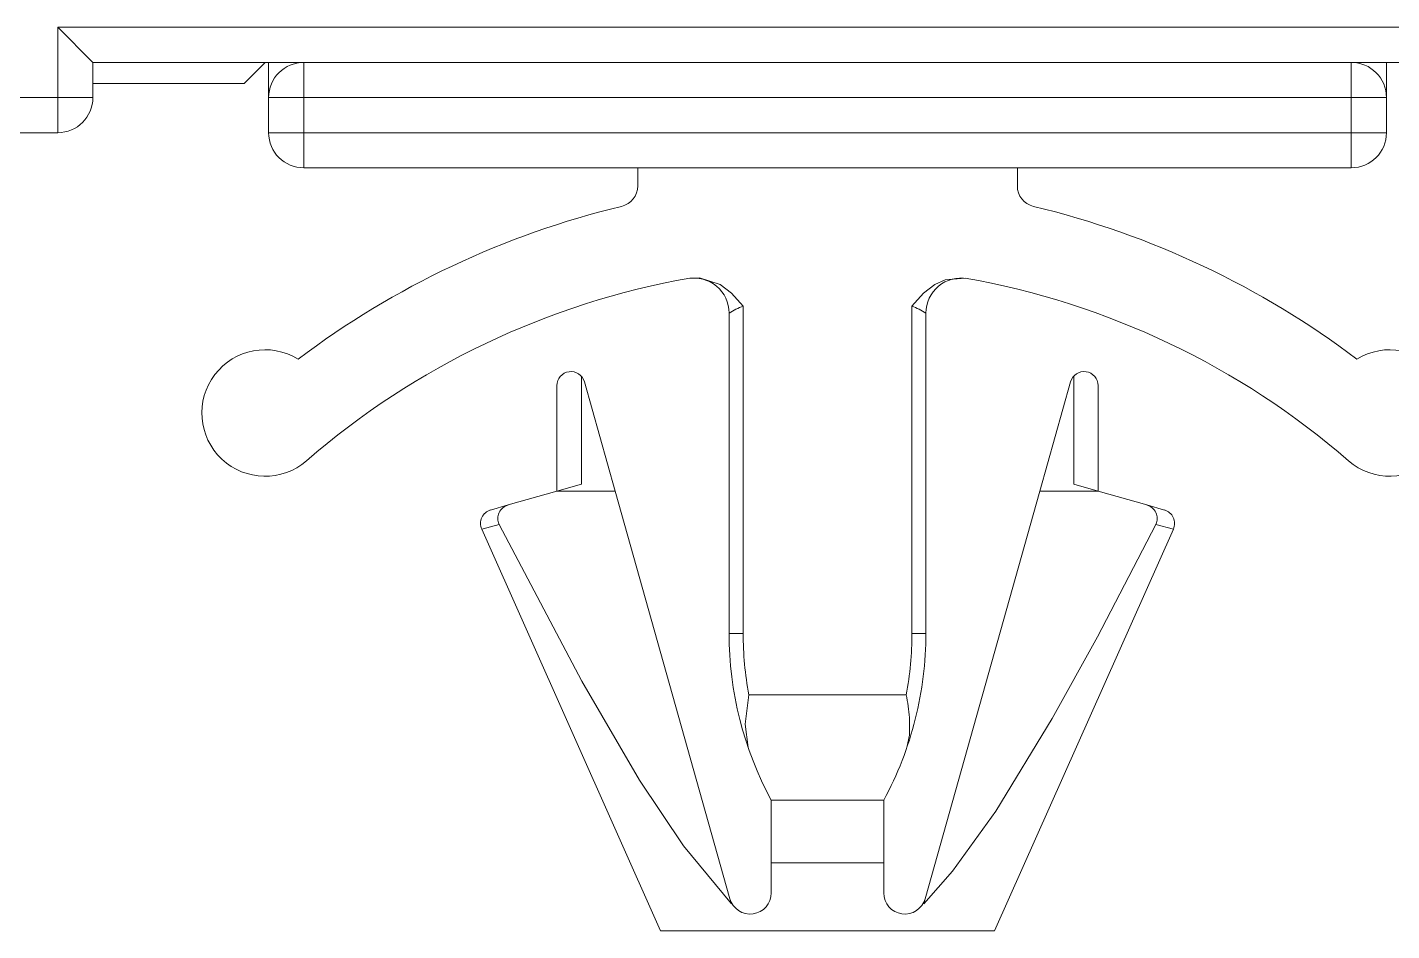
# Model space of a CAD drawing. Header units: inches. Extents: x 47316 to 59086, y 3141 to 11743.
# Drawn here: x 55402.85 to 55426.13, y 9759.17 to 9774.6 of the extents above; entities that cross this region are included whole.
import ezdxf

# ---------------------------------------------------------------- set-up
doc = ezdxf.new("R2010")
doc.units = ezdxf.units.IN
doc.header["$MEASUREMENT"] = 0
doc.layers.add('_BLACK_HOLE', color=7, linetype='Continuous')

msp = doc.modelspace()

# ---------------------------------------------------------------- linework, layer by layer
at = {"color": 0, "lineweight": 15}
for p, q in [((55406.965, 9774.001), (55406.965, 9773.401)), ((55407.565, 9774.001), (55407.565, 9773.401)), ((55425.445, 9774.001), (55425.445, 9773.401)), ((55426.045, 9773.401), (55426.045, 9774.001)), ((55406.965, 9773.401), (55407.565, 9773.401)), ((55406.965, 9773.401), (55406.965, 9772.801)), ((55425.445, 9773.401), (55407.565, 9773.401)), ((55407.565, 9773.401), (55407.565, 9772.801)), ((55425.445, 9772.801), (55425.445, 9773.401)), ((55426.045, 9773.401), (55425.445, 9773.401)), ((55426.045, 9772.801), (55426.045, 9773.401)), ((55406.965, 9772.801), (55407.565, 9772.801)), ((55407.565, 9772.801), (55425.445, 9772.801)), ((55407.565, 9772.201), (55407.565, 9772.801)), ((55425.445, 9772.201), (55425.445, 9772.801)), ((55426.045, 9772.801), (55425.445, 9772.801)), ((55407.565, 9772.201), (55425.445, 9772.201)), ((55413.265, 9772.201), (55413.265, 9771.893)), ((55419.745, 9771.893), (55419.745, 9772.201)), ((55414.321, 9770.324), (55414.156, 9770.316)), ((55414.674, 9770.208), (55414.321, 9770.324)), ((55414.865, 9770.061), (55414.674, 9770.208)), ((55418.336, 9770.207), (55418.145, 9770.061)), ((55418.515, 9770.29), (55418.336, 9770.207)), ((55418.854, 9770.316), (55418.515, 9770.29)), ((55415.065, 9769.841), (55414.865, 9770.061)), ((55418.145, 9770.061), (55417.945, 9769.841)), ((55414.825, 9769.719), (55414.825, 9764.251)), ((55415.065, 9769.841), (55415.065, 9764.251)), ((55417.945, 9764.251), (55417.945, 9769.841)), ((55418.185, 9764.251), (55418.185, 9769.719)), ((55411.885, 9768.481), (55411.885, 9766.682)), ((55412.303, 9768.642), (55412.303, 9766.801)), ((55412.356, 9768.546), (55412.881, 9766.681)), ((55420.654, 9768.546), (55420.13, 9766.681)), ((55420.707, 9766.801), (55420.707, 9768.642)), ((55421.125, 9766.682), (55421.125, 9768.481)), ((55411.056, 9766.444), (55411.884, 9766.681)), ((55411.884, 9766.681), (55412.303, 9766.801)), ((55412.881, 9766.681), (55411.884, 9766.681)), ((55414.838, 9759.719), (55412.881, 9766.681)), ((55418.172, 9759.719), (55420.13, 9766.681)), ((55420.13, 9766.681), (55421.126, 9766.681)), ((55421.126, 9766.681), (55420.707, 9766.801)), ((55421.126, 9766.681), (55421.954, 9766.444)), ((55411.056, 9766.444), (55410.755, 9766.357)), ((55422.255, 9766.357), (55421.954, 9766.444)), ((55410.902, 9766.112), (55410.602, 9766.029)), ((55410.602, 9766.029), (55413.655, 9759.172)), ((55410.902, 9766.112), (55412.31, 9763.433)), ((55422.408, 9766.029), (55419.355, 9759.172)), ((55421.113, 9764.192), (55422.108, 9766.112)), ((55422.408, 9766.029), (55422.108, 9766.112)), ((55414.825, 9764.251), (55415.065, 9764.251)), ((55418.185, 9764.251), (55417.945, 9764.251)), ((55420.34, 9762.794), (55421.113, 9764.192)), ((55412.31, 9763.433), (55413.295, 9761.745)), ((55415.101, 9762.697), (55415.161, 9763.201)), ((55415.161, 9763.201), (55417.848, 9763.201)), ((55415.15, 9762.303), (55415.101, 9762.697)), ((55417.903, 9762.51), (55417.903, 9762.812)), ((55419.375, 9761.214), (55420.34, 9762.794)), ((55417.86, 9762.303), (55417.903, 9762.51)), ((55413.295, 9761.745), (55414.044, 9760.623)), ((55415.545, 9761.401), (55417.465, 9761.401)), ((55415.545, 9760.333), (55415.545, 9761.401)), ((55417.465, 9761.401), (55417.465, 9760.333)), ((55418.639, 9760.192), (55419.375, 9761.214)), ((55414.044, 9760.623), (55414.864, 9759.63)), ((55415.545, 9759.817), (55415.545, 9760.333)), ((55416.511, 9760.333), (55415.545, 9760.333)), ((55417.465, 9760.333), (55416.511, 9760.333)), ((55417.465, 9760.333), (55417.465, 9759.817)), ((55418.146, 9759.63), (55418.639, 9760.192)), ((55414.838, 9759.719), (55414.864, 9759.63)), ((55418.146, 9759.63), (55418.172, 9759.719)), ((55413.655, 9759.172), (55416.505, 9759.172)), ((55416.505, 9759.172), (55419.355, 9759.172))]:
    msp.add_line(p, q, dxfattribs=at)
for centre, radius, start, end in [((55407.565, 9773.401), 0.6, 90, 180), ((55425.445, 9773.401), 0.6, 360, 90), ((55407.565, 9772.801), 0.6, 180, 270), ((55425.445, 9772.801), 0.6, 270, 0), ((55412.905, 9771.893), 0.36, 283.5548, 360), ((55420.105, 9771.893), 0.36, 180, 256.4452), ((55416.505, 9756.961), 15, 103.5548, 127.0379), ((55416.505, 9756.961), 15, 52.9621, 76.4452), ((55416.505, 9756.961), 13.56, 99.9753, 130.9756), ((55414.225, 9769.719), 0.6, 0, 100.1325), ((55418.785, 9769.719), 0.6, 79.8675, 180), ((55416.505, 9756.961), 13.56, 49.0244, 80.0247), ((55415.603, 9768.487), 1.457, 111.6594, 122.2472), ((55417.407, 9768.487), 1.457, 57.7408, 68.3392), ((55406.905, 9768.014), 1.08, 58.466, 310.9756), ((55426.105, 9768.014), 1.08, 229.0244, 121.534), ((55412.125, 9768.481), 0.24, 15.708, 180), ((55420.885, 9768.481), 0.24, 360, 164.292), ((55411.113, 9766.214), 0.235, 104.0165, 205.9152), ((55421.897, 9766.214), 0.235, 334.0594, 76.0042), ((55410.821, 9766.127), 0.24, 106, 204), ((55422.189, 9766.127), 0.24, 336, 74), ((55420.825, 9764.251), 6, 180, 208.3576), ((55420.825, 9764.251), 5.76, 180, 190.5017), ((55412.185, 9764.251), 5.76, 349.4983, 0), ((55412.185, 9764.251), 6, 345.8747, 0), ((55414.17, 9762.482), 3.748, 5.0484, 11.0585), ((55412.185, 9764.251), 6, 331.6424, 345.8747), ((55415.185, 9759.817), 0.36, 195.708, 0), ((55417.825, 9759.817), 0.36, 180, 344.292)]:
    msp.add_arc(centre, radius, start, end, dxfattribs=at)
at = {"layer": '_BLACK_HOLE', "color": 0, "lineweight": 15, "ltscale": 0.025}
msp.add_line((55403.365, 9773.401), (55403.365, 9774.601), dxfattribs=at)
at = {"layer": '_BLACK_HOLE', "color": 0, "lineweight": 15}
for p, q in [((55403.365, 9774.601), (55430.245, 9774.601)), ((55403.965, 9774.001), (55429.645, 9774.001))]:
    msp.add_line(p, q, dxfattribs=at)
at = {"layer": '_BLACK_HOLE', "color": 0, "lineweight": 15, "ltscale": 0.017678}
msp.add_line((55403.965, 9774.001), (55403.365, 9774.601), dxfattribs=at)
at = {"layer": '_BLACK_HOLE', "color": 0, "lineweight": 15, "ltscale": 0.0125}
for p, q in [((55403.965, 9773.401), (55403.965, 9774.001)), ((55403.365, 9772.801), (55403.365, 9773.401)), ((55403.365, 9773.401), (55403.965, 9773.401))]:
    msp.add_line(p, q, dxfattribs=at)
at = {"layer": '_BLACK_HOLE', "color": 0, "lineweight": 15, "ltscale": 0.010606}
msp.add_line((55406.545, 9773.641), (55406.905, 9774.001), dxfattribs=at)
at = {"layer": '_BLACK_HOLE', "color": 0, "lineweight": 15, "ltscale": 0.03}
for p, q in [((55410.805, 9774.001), (55409.365, 9774.001)), ((55424.245, 9774.001), (55422.805, 9774.001))]:
    msp.add_line(p, q, dxfattribs=at)
at = {"layer": '_BLACK_HOLE', "color": 0, "lineweight": 15, "ltscale": 0.053751}
msp.add_line((55403.965, 9773.641), (55406.545, 9773.641), dxfattribs=at)
at = {"layer": '_BLACK_HOLE', "color": 0, "lineweight": 15, "ltscale": 0.13}
msp.add_line((55397.125, 9773.401), (55403.365, 9773.401), dxfattribs=at)
at = {"layer": '_BLACK_HOLE', "color": 0, "lineweight": 15, "ltscale": 0.1425}
msp.add_line((55396.525, 9772.801), (55403.365, 9772.801), dxfattribs=at)
at = {"layer": '_BLACK_HOLE', "color": 0, "lineweight": 15}
msp.add_arc((55403.365, 9773.401), 0.6, 270, 0, dxfattribs=at)

doc.saveas('drawing.dxf')
